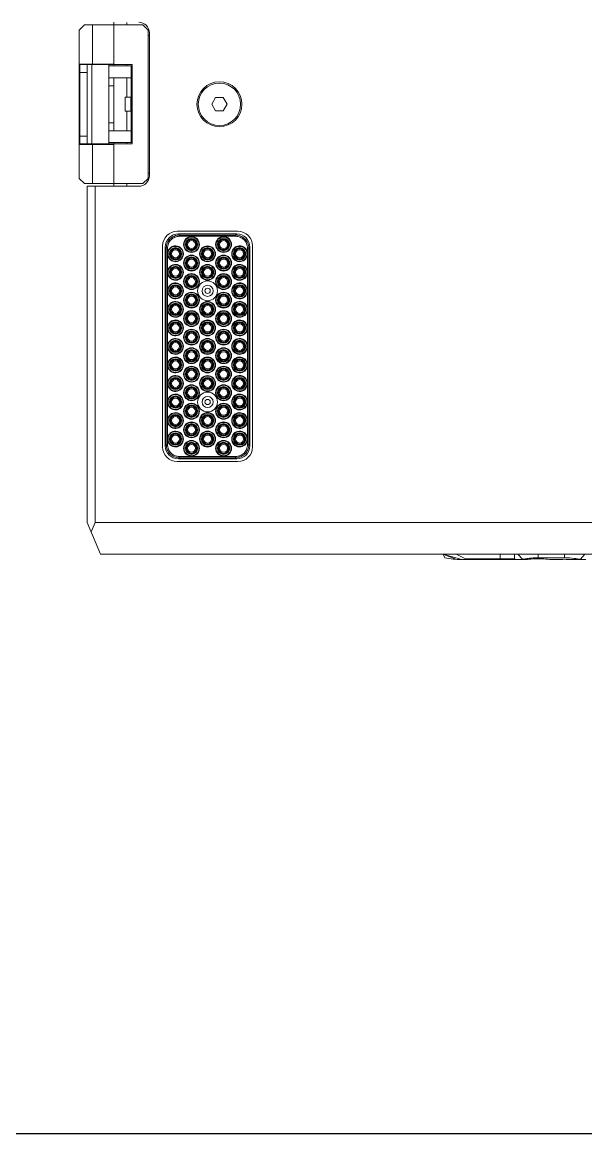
# Model space of a CAD drawing. Header units: millimetres. Extents: x 0 to 9253, y 0 to 2730.
# Drawn here: x 792 to 1005.1, y 0 to 420 of the extents above; entities that cross this region are included whole.
import ezdxf

# ---------------------------------------------------------------- set-up
doc = ezdxf.new("R2010")
doc.units = ezdxf.units.MM
doc.layers.get('0').update_dxf_attribs({"lineweight": 13})
doc.layers.add('图框', color=7, linetype='Continuous')

# ---------------------------------------------------------------- blocks, each defined once
blk = doc.blocks.new('A4-H')
at = {"layer": '图框'}
blk.add_lwpolyline([(0, 210.021), (297, 210.021), (297, 0), (0, 0)], close=True, dxfattribs=at)

msp = doc.modelspace()

# ---------------------------------------------------------------- linework, layer by layer
for p, q in [((815.6, 418.99), (813.6, 416.99)), ((813.6, 416.99), (813.6, 373.83)), ((815.6, 418.99), (826.6, 418.99)), ((818.6, 418.99), (818.6, 403.99)), ((826.6, 419.03), (826.6, 419.99)), ((826.6, 418.99), (826.6, 403.99)), ((826.6, 418.99), (826.6, 403.49)), ((826.6, 418.99), (837.6, 418.99)), ((831.6, 419.93), (831.6, 418.99)), ((839.6, 416.99), (837.6, 418.99)), ((839.6, 360.99), (839.6, 416.99)), ((840.1, 415.99), (840.1, 361.99)), ((839.6, 414.99), (840.1, 414.99)), ((813.6, 404.19), (826.6, 404.19)), ((813.8, 373.99), (813.8, 403.99)), ((813.8, 403.99), (826.6, 403.99)), ((816.6, 403.99), (816.6, 373.99)), ((818.4, 403.99), (818.4, 373.99)), ((824.8, 373.99), (824.8, 403.99)), ((824.8, 403.49), (833.6, 403.49)), ((826.6, 403.99), (833.6, 403.99)), ((831.6, 403.49), (831.6, 403.99)), ((833.2, 403.49), (833.2, 374.49)), ((833.6, 403.99), (833.6, 373.99)), ((813.6, 400.99), (816.6, 400.99)), ((833.6, 400.49), (833.2, 400.49)), ((824.8, 398.99), (833.2, 398.99)), ((826.6, 395.99), (824.8, 395.99)), ((826.6, 378.99), (826.6, 398.99)), ((831.6, 391.64), (831.6, 398.99)), ((830.9, 386.44), (830.9, 391.54)), ((831, 386.34), (831, 391.64)), ((833.1, 391.64), (831, 391.64)), ((833.1, 386.34), (833.1, 391.64)), ((865.15, 391.49), (863.71, 388.99)), ((868.04, 391.49), (865.15, 391.49)), ((869.48, 388.99), (868.04, 391.49)), ((863.71, 388.99), (865.15, 386.49)), ((865.15, 386.49), (868.04, 386.49)), ((868.04, 386.49), (869.48, 388.99)), ((833.1, 386.34), (831, 386.34)), ((831.6, 378.99), (831.6, 386.34)), ((826.6, 381.99), (824.8, 381.99)), ((824.8, 378.99), (833.2, 378.99)), ((816.6, 376.99), (813.6, 376.99)), ((813.8, 373.99), (826.6, 373.99)), ((818.6, 373.99), (818.6, 358.99)), ((824.8, 374.49), (833.6, 374.49)), ((826.6, 374.49), (826.6, 357.99)), ((826.6, 373.99), (826.6, 358.99)), ((833.6, 373.99), (826.6, 373.99)), ((831.6, 373.99), (831.6, 374.49)), ((833.6, 377.49), (833.2, 377.49)), ((813.6, 373.79), (813.6, 360.99)), ((813.6, 373.79), (826.6, 373.79)), ((840.1, 362.99), (839.6, 362.99)), ((813.6, 360.99), (815.6, 358.99)), ((815.6, 358.99), (826.6, 358.99)), ((816.6, 230.99), (816.6, 357.99)), ((836.1, 357.99), (816.6, 357.99)), ((819.6, 230.99), (819.6, 357.99)), ((837.6, 358.99), (826.6, 358.99)), ((831.6, 358.97), (831.6, 358.06)), ((837.6, 358.99), (839.6, 360.99)), ((850.6, 340.99), (873.6, 340.99)), ((851.48, 339.59), (851.08, 339.99)), ((851.08, 339.99), (873.12, 339.99)), ((851.48, 339.59), (851.48, 339.09)), ((851.48, 339.59), (872.72, 339.59)), ((872.72, 339.09), (851.48, 339.09)), ((873.12, 339.99), (872.72, 339.59)), ((872.72, 339.09), (872.72, 339.59)), ((845.1, 259.49), (845.1, 335.49)), ((846.1, 335.01), (846.49, 334.61)), ((846.1, 259.97), (846.1, 335.01)), ((846.49, 260.37), (846.49, 334.61)), ((846.99, 334.61), (846.49, 334.61)), ((846.99, 334.61), (846.99, 332.83)), ((846.99, 332.14), (846.99, 325.83)), ((877.7, 334.61), (877.2, 334.61)), ((877.2, 332.83), (877.2, 334.61)), ((877.2, 325.83), (877.2, 332.14)), ((877.7, 334.61), (878.1, 335.01)), ((877.7, 334.61), (877.7, 260.37)), ((878.1, 335.01), (878.1, 259.97)), ((879.1, 335.49), (879.1, 259.49)), ((846.99, 325.14), (846.99, 318.83)), ((877.2, 318.83), (877.2, 325.14)), ((846.99, 318.14), (846.99, 311.83)), ((877.2, 311.83), (877.2, 318.14)), ((846.99, 311.14), (846.99, 304.83)), ((877.2, 304.83), (877.2, 311.14)), ((846.99, 304.14), (846.99, 297.83)), ((877.2, 297.83), (877.2, 304.14)), ((846.99, 297.14), (846.99, 290.83)), ((877.2, 290.83), (877.2, 297.14)), ((846.99, 290.14), (846.99, 283.83)), ((877.2, 283.83), (877.2, 290.14)), ((846.99, 283.14), (846.99, 276.83)), ((877.2, 276.83), (877.2, 283.14)), ((846.99, 276.14), (846.99, 269.83)), ((877.2, 269.83), (877.2, 276.14)), ((846.99, 269.14), (846.99, 262.83)), ((877.2, 262.83), (877.2, 269.14)), ((846.99, 262.14), (846.99, 260.37)), ((877.2, 260.37), (877.2, 262.14)), ((846.49, 260.37), (846.1, 259.97)), ((846.49, 260.37), (846.99, 260.37)), ((877.2, 260.37), (877.7, 260.37)), ((878.1, 259.97), (877.7, 260.37)), ((873.6, 253.99), (850.6, 253.99)), ((851.08, 254.99), (851.48, 255.38)), ((873.12, 254.99), (851.08, 254.99)), ((851.48, 255.88), (872.72, 255.88)), ((851.48, 255.88), (851.48, 255.38)), ((872.72, 255.38), (851.48, 255.38)), ((872.72, 255.38), (872.72, 255.88)), ((872.72, 255.38), (873.12, 254.99)), ((816.6, 230.99), (821.6, 218.99)), ((818.1, 227.39), (819.6, 230.99)), ((819.6, 230.99), (1278.6, 230.99)), ((1276.6, 218.99), (821.6, 218.99)), ((951.09, 218.95), (957.4, 217.21)), ((951.46, 218.84), (951.1, 218.99)), ((951.12, 218.94), (951.8, 217.62)), ((956.03, 217.05), (951.46, 218.84)), ((957.84, 218.11), (956.1, 218.99)), ((972.7, 218.99), (972.7, 217.19)), ((978.1, 217.56), (978.1, 218.99)), ((981.14, 217.05), (979.47, 218.99)), ((987.1, 218.99), (987.1, 217.62)), ((997.1, 217.62), (997.1, 218.99)), ((1003.05, 217.05), (1004.72, 218.99)), ((951.8, 217.62), (951.8, 217.62)), ((957.4, 217.19), (958.1, 216.99)), ((959.08, 217.5), (957.84, 218.11)), ((960.1, 216.99), (958.1, 216.99)), ((959.7, 217.19), (959.08, 217.5)), ((959.7, 217.2), (978.1, 217.19)), ((960.1, 217), (959.7, 217.2)), ((978.07, 217.21), (978.1, 217.39)), ((978.1, 217.39), (978.11, 217.44)), ((978.1, 217.19), (978.37, 216.99)), ((978.37, 216.99), (979.09, 216.99)), ((981.14, 216.99), (982.8, 216.99)), ((982.98, 217.01), (982.8, 216.99)), ((982.97, 217.01), (983, 217.01)), ((983, 217.01), (982.97, 217.01)), ((983, 217.01), (983.05, 217.02)), ((997.1, 217.62), (987.1, 217.62)), ((991.34, 216.99), (991.4, 216.99)), ((991.4, 216.99), (991.34, 216.99)), ((991.4, 216.99), (991.35, 216.99)), ((991.4, 216.99), (995.1, 216.99)), ((995.14, 216.99), (995.1, 216.99)), ((995.14, 216.99), (995.1, 216.99)), ((999.1, 216.99), (998.52, 217.02)), ((999.1, 216.99), (1003.05, 216.99))]:
    msp.add_line(p, q)
for centre, radius in [((866.6, 388.99), 8.5), ((866.6, 388.99), 8), ((856.03, 335.99), 3), ((856.03, 335.99), 2.82), ((856.03, 335.99), 2.32), ((856.03, 335.99), 2.1), ((856.03, 335.99), 1.9), ((856.03, 335.99), 1.5), ((868.16, 335.99), 3), ((868.16, 335.99), 2.82), ((868.16, 335.99), 2.32), ((868.16, 335.99), 2.1), ((868.16, 335.99), 1.9), ((868.16, 335.99), 1.5), ((849.97, 332.49), 2.82), ((849.97, 332.49), 2.32), ((849.97, 332.49), 2.1), ((849.97, 332.49), 1.9), ((849.97, 332.49), 1.5), ((856.03, 328.99), 3), ((856.03, 328.99), 2.82), ((862.1, 332.49), 3), ((862.1, 332.49), 2.82), ((862.1, 332.49), 2.32), ((862.1, 332.49), 2.1), ((862.1, 332.49), 1.9), ((862.1, 332.49), 1.5), ((868.16, 328.99), 3), ((868.16, 328.99), 2.82), ((874.22, 332.49), 2.82), ((874.22, 332.49), 2.32), ((874.22, 332.49), 2.1), ((874.22, 332.49), 1.9), ((874.22, 332.49), 1.5), ((849.97, 325.49), 2.82), ((849.97, 325.49), 2.32), ((856.03, 328.99), 2.32), ((856.03, 328.99), 2.1), ((856.03, 328.99), 1.9), ((856.03, 328.99), 1.5), ((862.1, 325.49), 3), ((862.1, 325.49), 2.82), ((862.1, 325.49), 2.32), ((868.16, 328.99), 2.32), ((868.16, 328.99), 2.1), ((868.16, 328.99), 1.9), ((868.16, 328.99), 1.5), ((874.22, 325.49), 2.82), ((874.22, 325.49), 2.32), ((849.97, 325.49), 2.1), ((849.97, 325.49), 1.9), ((849.97, 325.49), 1.5), ((856.03, 321.99), 3), ((856.03, 321.99), 2.82), ((856.03, 321.99), 2.32), ((856.03, 321.99), 2.1), ((856.03, 321.99), 1.9), ((856.03, 321.99), 1.5), ((862.1, 325.49), 2.1), ((862.1, 325.49), 1.9), ((862.1, 325.49), 1.5), ((868.16, 321.99), 3), ((868.16, 321.99), 2.82), ((868.16, 321.99), 2.32), ((868.16, 321.99), 2.1), ((868.16, 321.99), 1.9), ((868.16, 321.99), 1.5), ((874.22, 325.49), 2.1), ((874.22, 325.49), 1.9), ((874.22, 325.49), 1.5), ((849.97, 318.49), 2.82), ((849.97, 318.49), 2.32), ((849.97, 318.49), 2.1), ((849.97, 318.49), 1.9), ((849.97, 318.49), 1.5), ((862.1, 318.49), 3.75), ((862.1, 318.49), 2.1), ((862.1, 318.49), 1), ((874.22, 318.49), 2.82), ((874.22, 318.49), 2.32), ((874.22, 318.49), 2.1), ((874.22, 318.49), 1.9), ((874.22, 318.49), 1.5), ((856.03, 314.99), 3), ((856.03, 314.99), 2.82), ((856.03, 314.99), 2.32), ((856.03, 314.99), 2.1), ((856.03, 314.99), 1.9), ((856.03, 314.99), 1.5), ((868.16, 314.99), 3), ((868.16, 314.99), 2.82), ((868.16, 314.99), 2.32), ((868.16, 314.99), 2.1), ((868.16, 314.99), 1.9), ((868.16, 314.99), 1.5), ((849.97, 311.49), 2.82), ((849.97, 311.49), 2.32), ((849.97, 311.49), 2.1), ((849.97, 311.49), 1.9), ((849.97, 311.49), 1.5), ((856.03, 307.99), 3), ((856.03, 307.99), 2.82), ((862.1, 311.49), 3), ((862.1, 311.49), 2.82), ((862.1, 311.49), 2.32), ((862.1, 311.49), 2.1), ((862.1, 311.49), 1.9), ((862.1, 311.49), 1.5), ((868.16, 307.99), 3), ((868.16, 307.99), 2.82), ((874.22, 311.49), 2.82), ((874.22, 311.49), 2.32), ((874.22, 311.49), 2.1), ((874.22, 311.49), 1.9), ((874.22, 311.49), 1.5), ((849.97, 304.49), 2.82), ((849.97, 304.49), 2.32), ((856.03, 307.99), 2.32), ((856.03, 307.99), 2.1), ((856.03, 307.99), 1.9), ((856.03, 307.99), 1.5), ((862.1, 304.49), 3), ((862.1, 304.49), 2.82), ((862.1, 304.49), 2.32), ((868.16, 307.99), 2.32), ((868.16, 307.99), 2.1), ((868.16, 307.99), 1.9), ((868.16, 307.99), 1.5), ((874.22, 304.49), 2.82), ((874.22, 304.49), 2.32), ((849.97, 304.49), 2.1), ((849.97, 304.49), 1.9), ((849.97, 304.49), 1.5), ((856.03, 300.99), 3), ((856.03, 300.99), 2.82), ((856.03, 300.99), 2.32), ((856.03, 300.99), 2.1), ((856.03, 300.99), 1.9), ((856.03, 300.99), 1.5), ((862.1, 304.49), 2.1), ((862.1, 304.49), 1.9), ((862.1, 304.49), 1.5), ((868.16, 300.99), 3), ((868.16, 300.99), 2.82), ((868.16, 300.99), 2.32), ((868.16, 300.99), 2.1), ((868.16, 300.99), 1.9), ((868.16, 300.99), 1.5), ((874.22, 304.49), 2.1), ((874.22, 304.49), 1.9), ((874.22, 304.49), 1.5), ((849.97, 297.49), 2.82), ((849.97, 297.49), 2.32), ((849.97, 297.49), 2.1), ((849.97, 297.49), 1.9), ((849.97, 297.49), 1.5), ((862.1, 297.49), 3), ((862.1, 297.49), 2.82), ((862.1, 297.49), 2.32), ((862.1, 297.49), 2.1), ((862.1, 297.49), 1.9), ((862.1, 297.49), 1.5), ((874.22, 297.49), 2.82), ((874.22, 297.49), 2.32), ((874.22, 297.49), 2.1), ((874.22, 297.49), 1.9), ((874.22, 297.49), 1.5), ((856.03, 293.99), 3), ((856.03, 293.99), 2.82), ((856.03, 293.99), 2.32), ((856.03, 293.99), 2.1), ((856.03, 293.99), 1.9), ((856.03, 293.99), 1.5), ((868.16, 293.99), 3), ((868.16, 293.99), 2.82), ((868.16, 293.99), 2.32), ((868.16, 293.99), 2.1), ((868.16, 293.99), 1.9), ((868.16, 293.99), 1.5), ((849.97, 290.49), 2.82), ((849.97, 290.49), 2.32), ((849.97, 290.49), 2.1), ((849.97, 290.49), 1.9), ((849.97, 290.49), 1.5), ((856.03, 286.99), 3), ((856.03, 286.99), 2.82), ((862.1, 290.49), 3), ((862.1, 290.49), 2.82), ((862.1, 290.49), 2.32), ((862.1, 290.49), 2.1), ((862.1, 290.49), 1.9), ((862.1, 290.49), 1.5), ((868.16, 286.99), 3), ((868.16, 286.99), 2.82), ((874.22, 290.49), 2.82), ((874.22, 290.49), 2.32), ((874.22, 290.49), 2.1), ((874.22, 290.49), 1.9), ((874.22, 290.49), 1.5), ((849.97, 283.49), 2.82), ((849.97, 283.49), 2.32), ((856.03, 286.99), 2.32), ((856.03, 286.99), 2.1), ((856.03, 286.99), 1.9), ((856.03, 286.99), 1.5), ((862.1, 283.49), 3), ((862.1, 283.49), 2.82), ((862.1, 283.49), 2.32), ((868.16, 286.99), 2.32), ((868.16, 286.99), 2.1), ((868.16, 286.99), 1.9), ((868.16, 286.99), 1.5), ((874.22, 283.49), 2.82), ((874.22, 283.49), 2.32), ((849.97, 283.49), 2.1), ((849.97, 283.49), 1.9), ((849.97, 283.49), 1.5), ((856.03, 279.99), 3), ((856.03, 279.99), 2.82), ((856.03, 279.99), 2.32), ((856.03, 279.99), 2.1), ((856.03, 279.99), 1.9), ((856.03, 279.99), 1.5), ((862.1, 283.49), 2.1), ((862.1, 283.49), 1.9), ((862.1, 283.49), 1.5), ((868.16, 279.99), 3), ((868.16, 279.99), 2.82), ((868.16, 279.99), 2.32), ((868.16, 279.99), 2.1), ((868.16, 279.99), 1.9), ((868.16, 279.99), 1.5), ((874.22, 283.49), 2.1), ((874.22, 283.49), 1.9), ((874.22, 283.49), 1.5), ((849.97, 276.49), 2.82), ((849.97, 276.49), 2.32), ((849.97, 276.49), 2.1), ((849.97, 276.49), 1.9), ((849.97, 276.49), 1.5), ((862.1, 276.49), 3.75), ((862.1, 276.49), 2.1), ((862.1, 276.49), 1), ((874.22, 276.49), 2.82), ((874.22, 276.49), 2.32), ((874.22, 276.49), 2.1), ((874.22, 276.49), 1.9), ((874.22, 276.49), 1.5), ((856.03, 272.99), 3), ((856.03, 272.99), 2.82), ((856.03, 272.99), 2.32), ((856.03, 272.99), 2.1), ((856.03, 272.99), 1.9), ((856.03, 272.99), 1.5), ((868.16, 272.99), 3), ((868.16, 272.99), 2.82), ((868.16, 272.99), 2.32), ((868.16, 272.99), 2.1), ((868.16, 272.99), 1.9), ((868.16, 272.99), 1.5), ((849.97, 269.49), 2.82), ((849.97, 269.49), 2.32), ((849.97, 269.49), 2.1), ((849.97, 269.49), 1.9), ((849.97, 269.49), 1.5), ((856.03, 265.99), 3), ((856.03, 265.99), 2.82), ((862.1, 269.49), 3), ((862.1, 269.49), 2.82), ((862.1, 269.49), 2.32), ((862.1, 269.49), 2.1), ((862.1, 269.49), 1.9), ((862.1, 269.49), 1.5), ((868.16, 265.99), 3), ((868.16, 265.99), 2.82), ((874.22, 269.49), 2.82), ((874.22, 269.49), 2.32), ((874.22, 269.49), 2.1), ((874.22, 269.49), 1.9), ((874.22, 269.49), 1.5), ((849.97, 262.49), 2.82), ((849.97, 262.49), 2.32), ((856.03, 265.99), 2.32), ((856.03, 265.99), 2.1), ((856.03, 265.99), 1.9), ((856.03, 265.99), 1.5), ((862.1, 262.49), 3), ((862.1, 262.49), 2.82), ((862.1, 262.49), 2.32), ((868.16, 265.99), 2.32), ((868.16, 265.99), 2.1), ((868.16, 265.99), 1.9), ((868.16, 265.99), 1.5), ((874.22, 262.49), 2.82), ((874.22, 262.49), 2.32), ((849.97, 262.49), 2.1), ((849.97, 262.49), 1.9), ((849.97, 262.49), 1.5), ((856.03, 258.99), 3), ((856.03, 258.99), 2.82), ((856.03, 258.99), 2.32), ((856.03, 258.99), 2.1), ((856.03, 258.99), 1.9), ((856.03, 258.99), 1.5), ((862.1, 262.49), 2.1), ((862.1, 262.49), 1.9), ((862.1, 262.49), 1.5), ((868.16, 258.99), 3), ((868.16, 258.99), 2.82), ((868.16, 258.99), 2.32), ((868.16, 258.99), 2.1), ((868.16, 258.99), 1.9), ((868.16, 258.99), 1.5), ((874.22, 262.49), 2.1), ((874.22, 262.49), 1.9), ((874.22, 262.49), 1.5)]:
    msp.add_circle(centre, radius)
for centre, radius, start, end in [((836.1, 415.99), 4, 0, 90), ((813.8, 404.19), 0.2, 180, 270), ((831, 391.54), 0.1, 90, 180), ((833.1, 391.54), 0.1, 0, 90), ((831, 386.44), 0.1, 180, 270), ((833.1, 386.44), 0.1, 270, 0), ((813.8, 373.79), 0.2, 90, 180), ((836.1, 361.99), 4, 270, 0), ((850.6, 335.49), 5.5, 90, 180), ((873.6, 335.49), 5.5, 0, 90), ((849.97, 332.49), 3, 173.3858, 179.9941), ((849.97, 332.49), 3, 180.0059, 186.6142), ((849.97, 332.49), 3, 186.6138, 173.3862), ((874.22, 332.49), 3, 6.6138, 353.3862), ((874.22, 332.49), 3, 0.0059, 6.6142), ((874.22, 332.49), 3, 353.3858, 359.9941), ((849.97, 325.49), 3, 186.6138, 173.3862), ((874.22, 325.49), 3, 6.6138, 353.3862), ((849.97, 325.49), 3, 173.3858, 179.9941), ((849.97, 325.49), 3, 180.0059, 186.6142), ((874.22, 325.49), 3, 0.0059, 6.6142), ((874.22, 325.49), 3, 353.3858, 359.9941), ((849.97, 318.49), 3, 186.6138, 173.3862), ((874.22, 318.49), 3, 6.6138, 353.3862), ((849.97, 318.49), 3, 173.3858, 179.9941), ((849.97, 318.49), 3, 180.0059, 186.6142), ((874.22, 318.49), 3, 0.0059, 6.6142), ((874.22, 318.49), 3, 353.3858, 359.9941), ((849.97, 311.49), 3, 173.3858, 179.9941), ((849.97, 311.49), 3, 180.0059, 186.6142), ((849.97, 311.49), 3, 186.6138, 173.3862), ((874.22, 311.49), 3, 6.6138, 353.3862), ((874.22, 311.49), 3, 0.0059, 6.6142), ((874.22, 311.49), 3, 353.3858, 359.9941), ((849.97, 304.49), 3, 186.6138, 173.3862), ((874.22, 304.49), 3, 6.6138, 353.3862), ((849.97, 304.49), 3, 173.3858, 179.9941), ((849.97, 304.49), 3, 180.0059, 186.6142), ((874.22, 304.49), 3, 0.0059, 6.6142), ((874.22, 304.49), 3, 353.3858, 359.9941), ((849.97, 297.49), 3, 186.6138, 173.3862), ((874.22, 297.49), 3, 6.6138, 353.3862), ((849.97, 297.49), 3, 173.3855, 179.9938), ((849.97, 297.49), 3, 180.0062, 186.6145), ((874.22, 297.49), 3, 0.0062, 6.6145), ((874.22, 297.49), 3, 353.3855, 359.9938), ((849.97, 290.49), 3, 173.3858, 179.9941), ((849.97, 290.49), 3, 180.0059, 186.6142), ((849.97, 290.49), 3, 186.6138, 173.3862), ((874.22, 290.49), 3, 6.6138, 353.3862), ((874.22, 290.49), 3, 0.0059, 6.6142), ((874.22, 290.49), 3, 353.3858, 359.9941), ((849.97, 283.49), 3, 186.6138, 173.3862), ((874.22, 283.49), 3, 6.6138, 353.3862), ((849.97, 283.49), 3, 173.3858, 179.9941), ((849.97, 283.49), 3, 180.0059, 186.6142), ((874.22, 283.49), 3, 0.0059, 6.6142), ((874.22, 283.49), 3, 353.3858, 359.9941), ((849.97, 276.49), 3, 186.6138, 173.3862), ((874.22, 276.49), 3, 6.6138, 353.3862), ((849.97, 276.49), 3, 173.3858, 179.9941), ((849.97, 276.49), 3, 180.0059, 186.6142), ((874.22, 276.49), 3, 0.0059, 6.6142), ((874.22, 276.49), 3, 353.3858, 359.9941), ((849.97, 269.49), 3, 173.3858, 179.9941), ((849.97, 269.49), 3, 180.0059, 186.6142), ((849.97, 269.49), 3, 186.6138, 173.3862), ((874.22, 269.49), 3, 6.6138, 353.3862), ((874.22, 269.49), 3, 0.0059, 6.6142), ((874.22, 269.49), 3, 353.3858, 359.9941), ((849.97, 262.49), 3, 186.6138, 173.3862), ((874.22, 262.49), 3, 6.6138, 353.3862), ((849.97, 262.49), 3, 173.3858, 179.9941), ((849.97, 262.49), 3, 180.0059, 186.6142), ((874.22, 262.49), 3, 0.0059, 6.6142), ((874.22, 262.49), 3, 353.3858, 359.9941), ((850.6, 259.49), 5.5, 180, 270), ((873.6, 259.49), 5.5, 270, 0), ((958.1, 248.61), 31.63, 258.5082, 269.9945), ((972.98, 6037.46), 5820.47, 269.873135, 270.05301), ((987.07, 187.78), 29.84, 89.9482, 91.4279), ((997.27, 182.68), 34.37, 93.3723, 93.5567)]:
    msp.add_arc(centre, radius, start, end)
for centre, major_axis, start_param, end_param in [((851.12, 334.97), (-3.56, 3.56), -0.7816, 0.7816), ((873.08, 334.97), (-3.56, -3.56), 2.359993, 3.923193), ((851.12, 260.01), (3.56, 3.56), 2.359993, 3.923193), ((873.08, 260.01), (3.56, -3.56), -0.7816, 0.7816)]:
    msp.add_ellipse(centre, major_axis=major_axis, ratio=0.992433, start_param=start_param, end_param=end_param)
for points, knots in [([(846.49, 334.61), (846.49, 334.93), (846.56, 335.59), (846.84, 336.53), (847.31, 337.39), (847.93, 338.15), (848.69, 338.78), (849.56, 339.24), (850.5, 339.52), (851.15, 339.59), (851.48, 339.59)], [0, 0, 0, 0, 0.124998, 0.249998, 0.374998, 0.5, 0.625001, 0.750002, 0.875002, 1, 1, 1, 1]), ([(846.99, 334.61), (846.99, 335.19), (847.22, 336.37), (848.22, 337.86), (849.71, 338.86), (850.89, 339.09), (851.48, 339.09)], [0, 0, 0, 0, 0.250021, 0.499979, 0.749947, 1, 1, 1, 1]), ([(877.7, 334.61), (877.7, 334.93), (877.63, 335.59), (877.35, 336.53), (876.89, 337.39), (876.26, 338.15), (875.5, 338.78), (874.64, 339.24), (873.7, 339.52), (873.04, 339.59), (872.72, 339.59)], [0, 0, 0, 0, 0.124999, 0.249999, 0.374999, 0.5, 0.625001, 0.750001, 0.875001, 1, 1, 1, 1]), ([(872.72, 339.09), (873.3, 339.09), (874.48, 338.86), (875.97, 337.86), (876.97, 336.37), (877.2, 335.19), (877.2, 334.61)], [0, 0, 0, 0, 0.250053, 0.500021, 0.749979, 1, 1, 1, 1]), ([(846.49, 260.37), (846.49, 260.04), (846.56, 259.39), (846.84, 258.45), (847.31, 257.58), (847.93, 256.82), (848.69, 256.2), (849.56, 255.73), (850.5, 255.45), (851.15, 255.38), (851.48, 255.38)], [0, 0, 0, 0, 0.124999, 0.249999, 0.374999, 0.5, 0.625001, 0.750001, 0.875001, 1, 1, 1, 1]), ([(851.48, 255.88), (850.89, 255.88), (849.71, 256.11), (848.22, 257.11), (847.22, 258.6), (846.99, 259.78), (846.99, 260.37)], [0, 0, 0, 0, 0.250053, 0.500021, 0.749979, 1, 1, 1, 1]), ([(877.2, 260.37), (877.2, 259.78), (876.97, 258.6), (875.97, 257.11), (874.48, 256.11), (873.3, 255.88), (872.72, 255.88)], [0, 0, 0, 0, 0.250021, 0.499979, 0.749947, 1, 1, 1, 1]), ([(877.7, 260.37), (877.7, 260.04), (877.63, 259.39), (877.35, 258.45), (876.89, 257.58), (876.26, 256.82), (875.5, 256.2), (874.64, 255.73), (873.7, 255.45), (873.04, 255.38), (872.72, 255.38)], [0, 0, 0, 0, 0.124998, 0.249998, 0.374998, 0.5, 0.625001, 0.750002, 0.875002, 1, 1, 1, 1]), ([(978.1, 217.19), (978.1, 217.19), (978.11, 217.19), (978.12, 217.2), (978.1, 217.2), (978.09, 217.21), (978.07, 217.21), (978.07, 217.21)], [0, 0, 0, 0, 0.242062, 0.294995, 0.380263, 0.660999, 1, 1, 1, 1]), ([(979.09, 216.99), (979.34, 216.99), (979.82, 216.99), (980.37, 216.99), (980.72, 217), (980.94, 217.01), (981.07, 217.04), (981.14, 217.05)], [0, 0, 0, 0, 0.375022, 0.689317, 0.806811, 0.889094, 1, 1, 1, 1]), ([(981.14, 217.05), (981.27, 217.08), (982.04, 217.22), (982.81, 217.33), (983.45, 217.41)], [0, 0, 0, 0, 0.172347, 1, 1, 1, 1]), ([(987.1, 217.28), (986.65, 217.28), (985.29, 217.25), (983.92, 217.13), (983, 217.01)], [0, 0, 0, 0, 0.324818, 1, 1, 1, 1]), ([(983.45, 217.41), (983.67, 217.43), (984.63, 217.53), (985.59, 217.59), (986.33, 217.61)], [0, 0, 0, 0, 0.230435, 1, 1, 1, 1]), ([(987.1, 217.28), (987.59, 217.28), (989.01, 217.25), (990.43, 217.12), (991.34, 216.99)], [0, 0, 0, 0, 0.350123, 1, 1, 1, 1]), ([(998.52, 217.02), (998.24, 217.03), (997.15, 217.07), (996.06, 217.04), (995.25, 217)], [0, 0, 0, 0, 0.254897, 1, 1, 1, 1]), ([(997.1, 217.62), (998.32, 217.62), (1000.32, 217.5), (1002.29, 217.19), (1003.05, 217.05)], [0, 0, 0, 0, 0.611236, 1, 1, 1, 1]), ([(1003.05, 217.05), (1003.13, 217.04), (1003.26, 217.01), (1003.47, 217), (1003.82, 216.99), (1004.38, 216.99), (1004.85, 216.99), (1005.11, 216.99)], [0, 0, 0, 0, 0.110787, 0.193165, 0.310598, 0.624931, 1, 1, 1, 1])]:
    msp.add_open_spline(points, degree=3, knots=knots)
msp.add_open_spline([(978.11, 217.44), (978.11, 217.48), (978.11, 217.52), (978.1, 217.56)], degree=3)

# ---------------------------------------------------------------- block references
at = {"layer": '图框', "xscale": 12.99875220090572, "yscale": 12.99875220090572, "zscale": 12.99875220090572}
msp.add_blockref('A4-H', (0, 0), dxfattribs=at)

doc.saveas('drawing.dxf')
